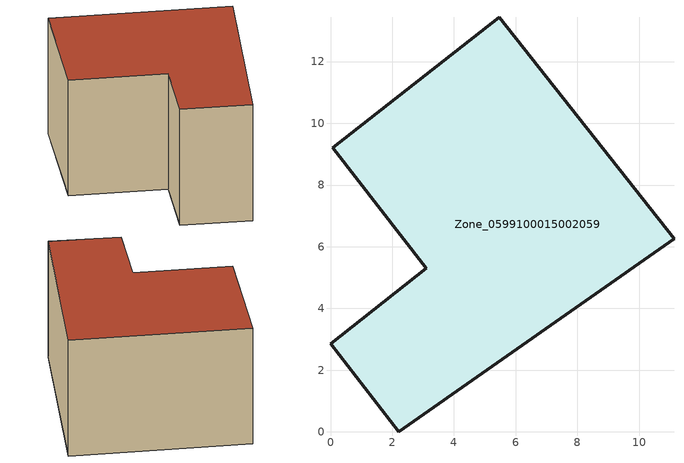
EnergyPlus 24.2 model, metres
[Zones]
Zone_0599100015002059
 floor ground (C_G): 11.13,6.25 2.21,0 0,2.86 3.11,5.3 0.07,9.2 5.47,13.44 z0.86
 wall outside (C_F): 2.21,0 11.13,6.25 5.47,13.44 0.07,9.2 3.11,5.3 0,2.86 2.21,0 z0.86:7.2
 roof outside (C_R): 0,2.86 2.21,0 11.13,6.25 5.47,13.44 0.07,9.2 3.11,5.3 z7.2
[BUILDING]
Pand.0599100015002059: North Axis=0; Terrain=City; Loads Convergence Tolerance Value=0.04; Temperature Convergence Tolerance Value=0.4; Solar Distribution=FullExterior; Maximum Number of Warmup Days=25; Minimum Number of Warmup Days=1
[Site:Location]
Rotterdam.The.Hague.AP_ZH_NLD Design_Conditions: Latitude=51.96; Longitude=4.45; Time Zone=1; Elevation=-4.5
[SITE:GROUNDTEMPERATURE:BUILDINGSURFACE]
18, 18, 18, 18, 18, 18, 18, 18, 18, 18, 18, 18
[MATERIAL] Thermal Absorptance=0.9; Solar Absorptance=0.7; Visible Absorptance=0.7
Name | Roughness | Thickness | Conductivity | Density | Specific Heat
G.TC.1975-1991 | MediumSmooth | 0.15 | 0.288461 | 540 | 1210
F.TC.1975-1991 | Rough | 0.3 | 0.230769 | 1920 | 840
R.TC.1975-1991 | MediumRough | 0.2 | 0.153846 | 1500 | 1000
[CONSTRUCTION]
C_G: G.TC.1975-1991
C_F: F.TC.1975-1991
C_R: R.TC.1975-1991
[ZONE]
Zone_0599100015002059: Type=1; Multiplier=1; Ceiling Height=Autocalculate; Volume=Autocalculate; Floor Area=autocalculate; Part of Total Floor Area=Yes
[ZONEINFILTRATION:DESIGNFLOWRATE]
Infil_Zone_0599100015002059: Zone or ZoneList or Space or SpaceList=Zone_0599100015002059; Schedule=AlwaysOn; Design Flow Rate Calculation Method=Flow/Area; Flow Rate per Floor Area=0.003; Constant Term Coefficient=1; Temperature Term Coefficient=0; Velocity Term Coefficient=0; Velocity Squared Term Coefficient=0
[HVACTEMPLATE:ZONE:IDEALLOADSAIRSYSTEM]
Zone_0599100015002059: Maximum Heating Supply Air Temperature=50; Minimum Cooling Supply Air Temperature=13; Maximum Heating Supply Air Humidity Ratio=0.0156; Minimum Cooling Supply Air Humidity Ratio=0.0077; Heating Limit=NoLimit; Cooling Limit=NoLimit; Dehumidification Control Type=ConstantSensibleHeatRatio; Cooling Sensible Heat Ratio=0.7; Dehumidification Setpoint=60; Humidification Control Type=None; Humidification Setpoint=30; Outdoor Air Method=None; Outdoor Air Flow Rate per Person=0.00944; Outdoor Air Flow Rate per Zone Floor Area=0; Outdoor Air Flow Rate per Zone=0; Demand Controlled Ventilation Type=None; Outdoor Air Economizer Type=NoEconomizer; Heat Recovery Type=None; Sensible Heat Recovery Effectiveness=0.7; Latent Heat Recovery Effectiveness=0.65
[ZONECONTROL:THERMOSTAT]
ThermostatControl_Zone_0599100015002059: Zone or ZoneList=Zone_0599100015002059; Control Type Schedule=DualSetpointControlType; Control 1=Thermostat_Zone_0599100015002059; Temperature Difference Between Cutout And Setpoint=0
[THERMOSTATSETPOINT:DUALSETPOINT]
Thermostat_Zone_0599100015002059: Heating Setpoint Temperature Schedule=HeatingSetpoint_Zone_0599100015002059; Cooling Setpoint Temperature Schedule=CoolingSetpoint_Zone_0599100015002059
[SCHEDULE:COMPACT]
HeatingSetpoint_Zone_0599100015002059: Through: 12/31, For: AllDays, Until: 24:00, 21
CoolingSetpoint_Zone_0599100015002059: Through: 12/31, For: AllDays, Until: 24:00, 24
DualSetpointControlType: Through: 12/31, For: AllDays, Until: 24:00, 4
AlwaysOn: Through: 12/31, For: AllDays, Until: 24:00, 1
